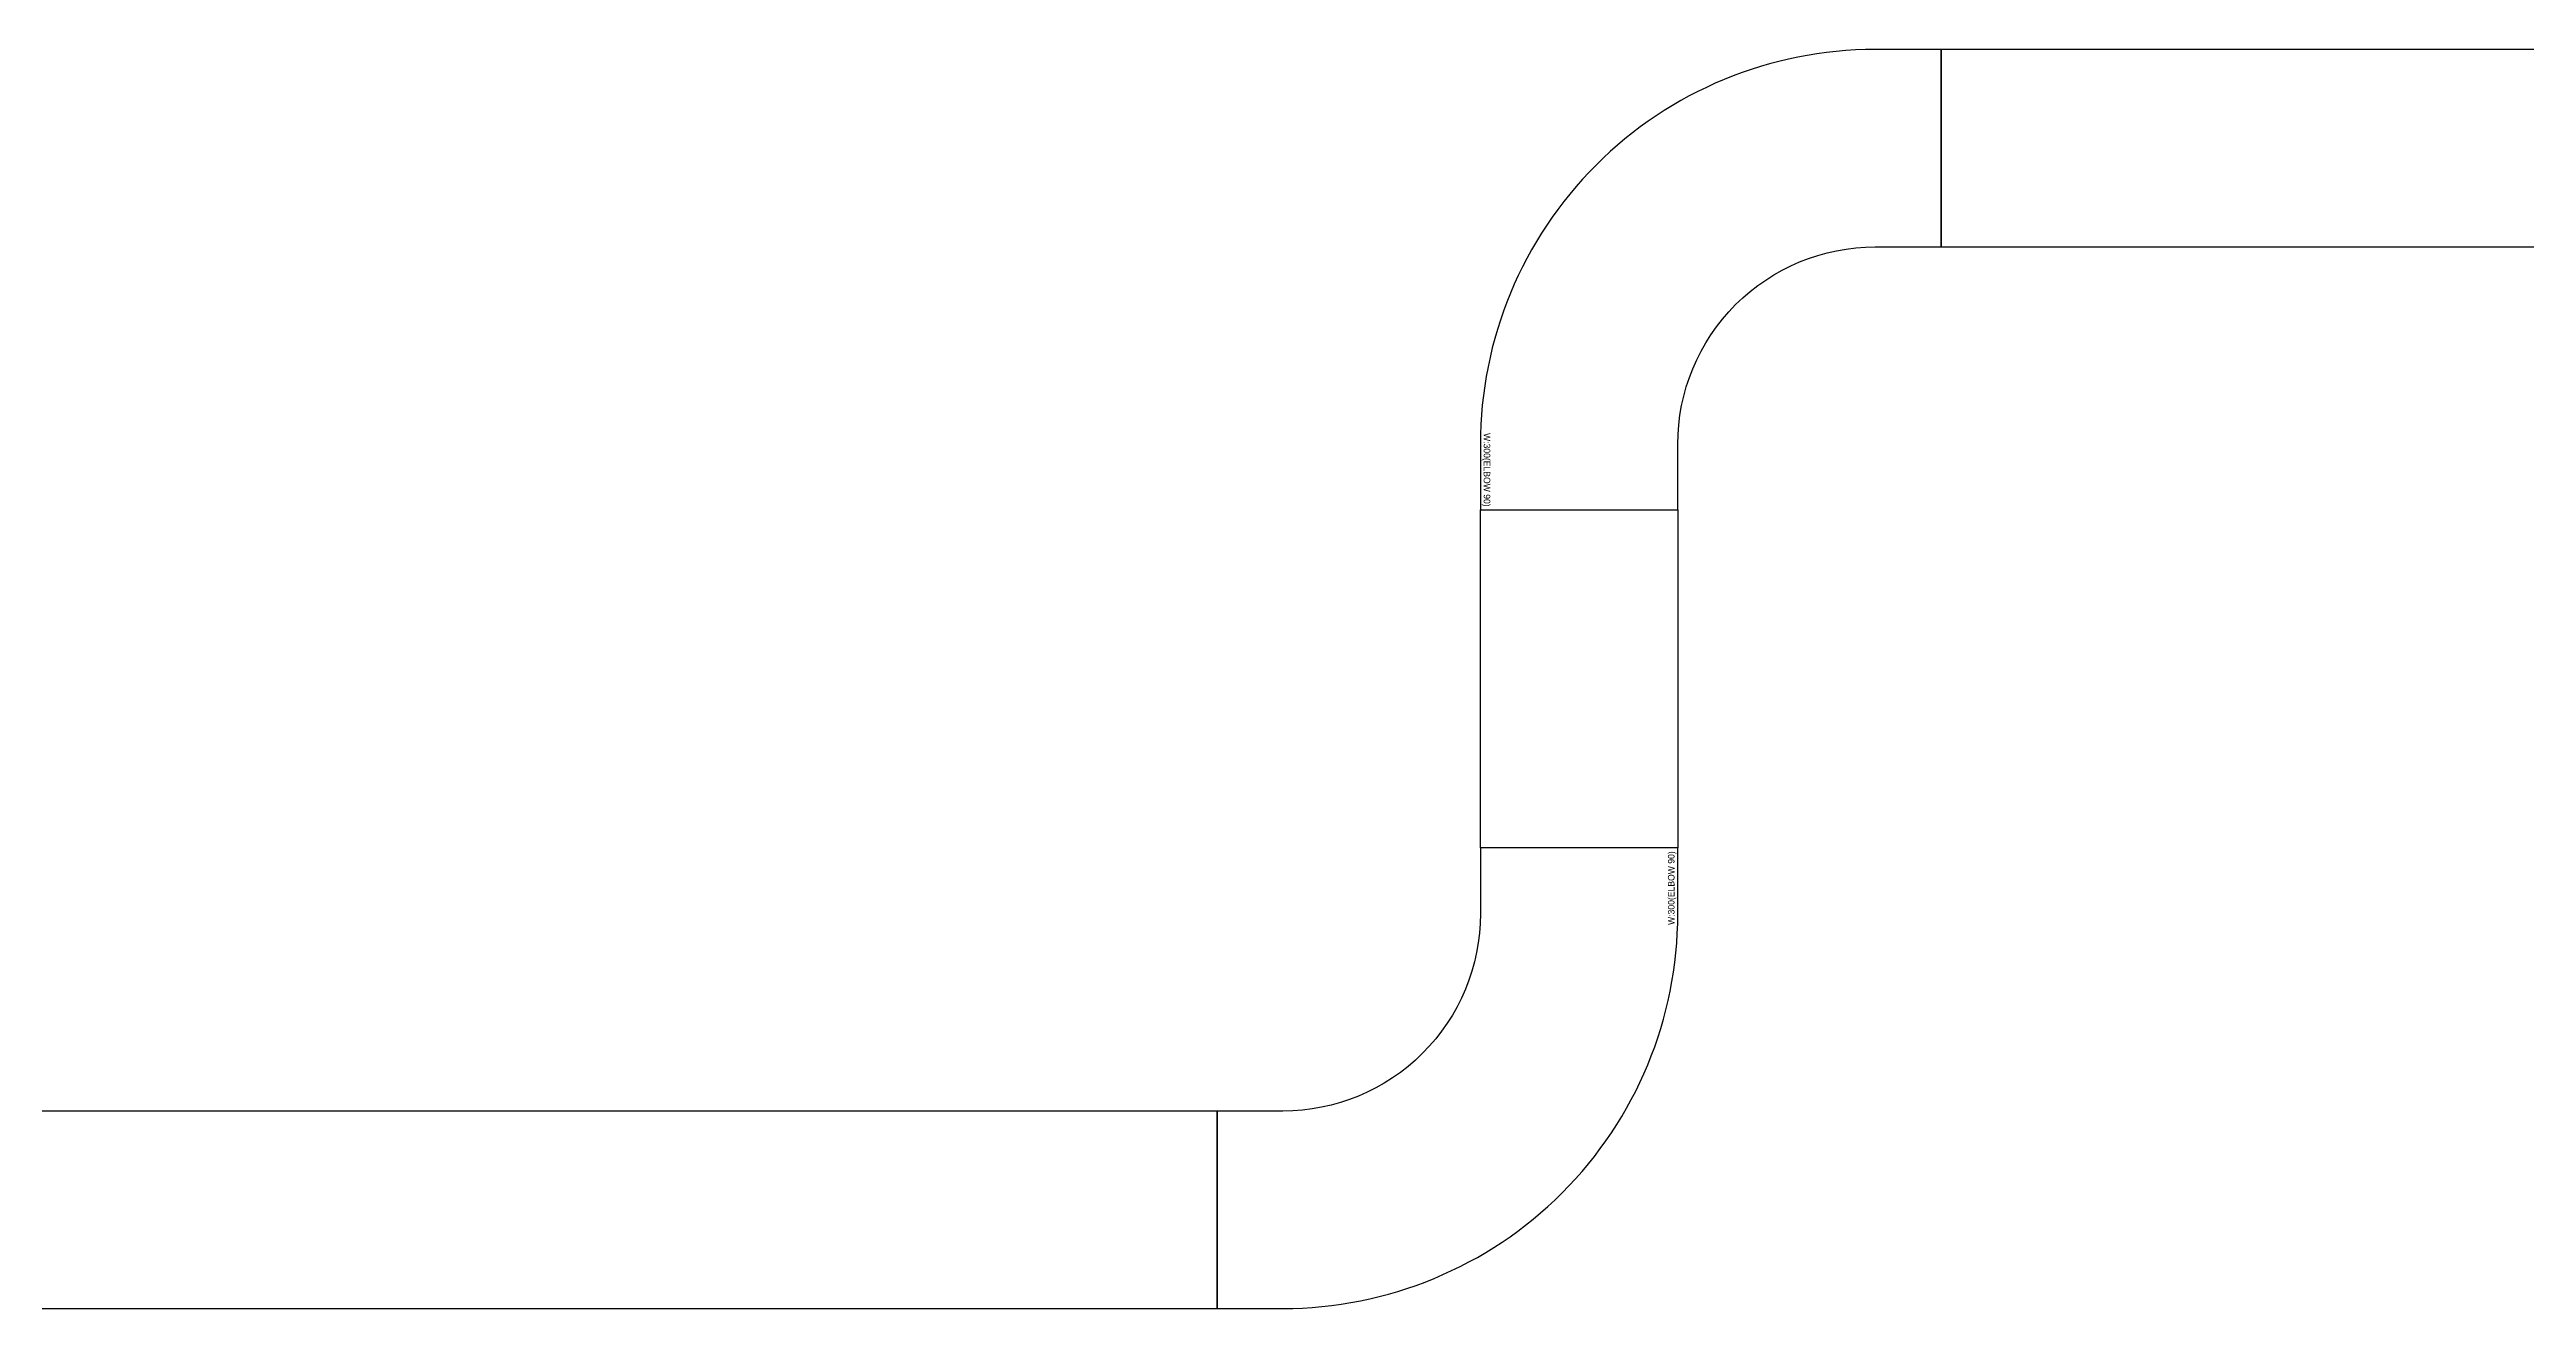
# Model space of a CAD drawing. Header units: millimetres. Extents: x 88028 to 500787, y -530175 to 1035835.
# Drawn here: x 96979 to 100743, y 479505 to 481419 of the extents above; entities that cross this region are included whole.
import ezdxf
from ezdxf.enums import TextEntityAlignment as Align

# ---------------------------------------------------------------- set-up
doc = ezdxf.new("R2010")
doc.units = ezdxf.units.MM
doc.header["$LTSCALE"] = 150
doc.layers.add('-----26 Electrical Cable Tray', color=200, linetype='Continuous')
doc.styles.get("Standard").update_dxf_attribs({"font": ''})
doc.styles.get('Standard').set_extended_font_data('Dotum')

# ---------------------------------------------------------------- blocks, each defined once
blk = doc.blocks.new('*U27')
at = {"color": 0}
blk.add_lwpolyline([(0, 0), (-100, 0, -0.414214), (-400, 300), (-400, 400), (-700, 400), (-700, 300, 0.414214), (-100, -300), (0, -300)], format="xyb", close=True, dxfattribs=at)
blk.add_text('W:300(ELBOW 90)', height=10, dxfattribs=at).set_placement((-5, -290), align=Align.MIDDLE_RIGHT)

msp = doc.modelspace()

# ---------------------------------------------------------------- linework, layer by layer
at = {"layer": '-----26 Electrical Cable Tray', "elevation": 0}
for points in [[(167352.6, 481118.8), (167352.6, 481418.8), (99853.6, 481418.8), (99853.6, 481118.8)], [(99153.6, 480718.8), (99453.6, 480718.8), (99453.6, 480205), (99153.6, 480205)], [(98753.6, 479505), (98753.6, 479805), (94563.6, 479805), (94563.6, 479505)]]:
    msp.add_lwpolyline(points, close=True, dxfattribs=at)

# ---------------------------------------------------------------- block references
at = {"layer": '-----26 Electrical Cable Tray'}
for p, rotation in [((99453.6, 480718.8), 270), ((99153.6, 480205), 89.99999999999999)]:
    msp.add_blockref('*U27', p, dxfattribs=dict(at, rotation=rotation))

doc.saveas('drawing.dxf')
